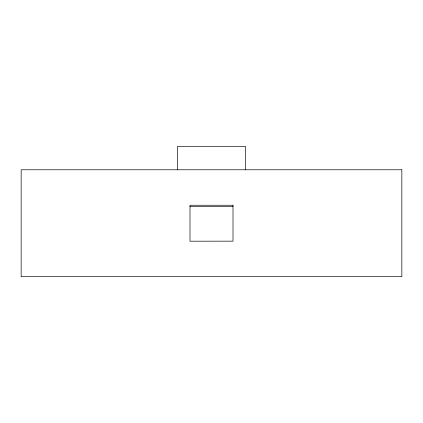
<?xml version="1.0" encoding="UTF-8"?>
<svg xmlns="http://www.w3.org/2000/svg" width="423" height="423" viewBox="0 0 423 423"><rect width="100%" height="100%" fill="white"/><g stroke="black" fill="none" stroke-linecap="round" stroke-linejoin="round"><path stroke-width="0.63" d="M189.99 206.593L233.01 206.593M245.398 169.782L245.398 146.31L177.602 146.31L177.602 169.782M401.85 169.782L21.15 169.782L21.15 276.69L401.85 276.69L401.85 169.782M233.01 205.245L189.99 205.245L189.99 241.2L233.01 241.158L233.01 205.245"/></g></svg>
